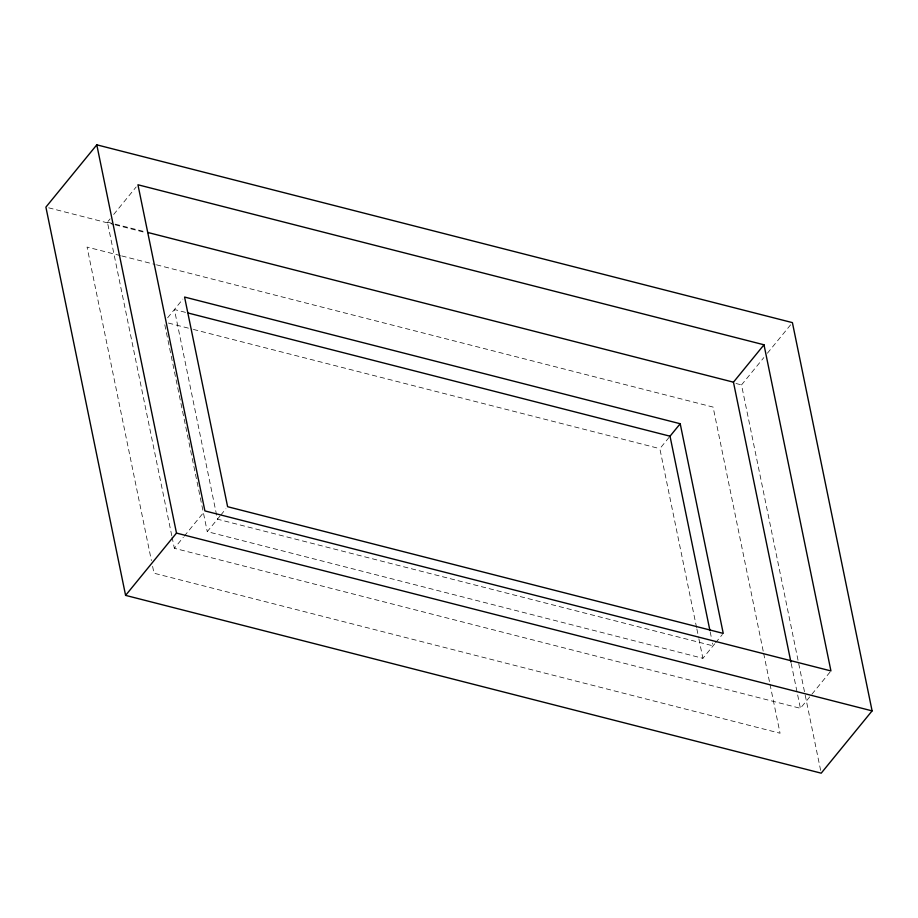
<?xml version="1.0" encoding="UTF-8"?>
<svg xmlns="http://www.w3.org/2000/svg" width="918" height="918" viewBox="0 0 918 918"><rect width="100%" height="100%" fill="white"/><g stroke="black" fill="none" stroke-linecap="round" stroke-linejoin="round"><path stroke-width="0.69" stroke-dasharray="4.59 3.44" d="M171.769 535.687L107.417 222.156L110.103 218.851M113.694 214.456L136.151 186.974M167.615 317.823L182.889 299.13M830.044 672.033L800.404 708.306L174.363 548.287L183.336 537.294M184.243 536.192L203.991 512.014M714.755 643.782L702.89 658.321L207.261 531.637L219.987 516.065M220.836 515.021L225.92 508.79M696.578 627.568L659.847 448.661L670.025 436.199M820.635 770.374L741.514 384.917L763.833 357.595M767.402 353.223L790.616 324.811M715.604 642.749L722.397 634.441M107.417 222.156L146.283 232.082M48.677 207.824L113.935 224.508M115.324 224.864L145.87 232.667M735.961 383.494L741.514 384.917M120.373 255.583L87.061 247.068L151.413 560.611M121.761 255.938L155.073 264.453M156.462 264.809L713.102 407.087L763.386 652.044M185.505 312.361L174.397 309.515L217.44 519.175L713.068 645.859L712.494 643.059M168.384 323.044L191.988 329.069M193.377 329.424L659.847 448.661M791.213 663.519L800.404 708.306M763.673 653.444L769.709 682.831M769.995 684.231L780.059 733.23L154.006 573.211L152.572 566.211M710.199 631.882L711.347 637.471M696.865 628.968L698.587 637.356M698.873 638.756L702.89 658.321M164.804 324.777L207.261 531.637M172.056 537.087L174.363 548.287"/><path stroke-width="1.38" d="M96.792 144.826L45.9 207.124L125.594 595.38L821.208 773.174L872.1 710.876L792.406 322.62L96.792 144.826L176.486 533.083L125.594 595.38M709.912 630.482L670.025 436.199L680.204 423.737L184.575 297.053L227.618 506.713L723.246 633.397L680.204 423.737M790.926 662.119L733.459 382.175L763.994 344.789L137.941 184.77L204.898 510.913L830.939 670.932L763.994 344.789M147.672 232.438L733.459 382.175M188.282 313.061L670.025 436.199M176.486 533.083L872.1 710.876"/></g></svg>
